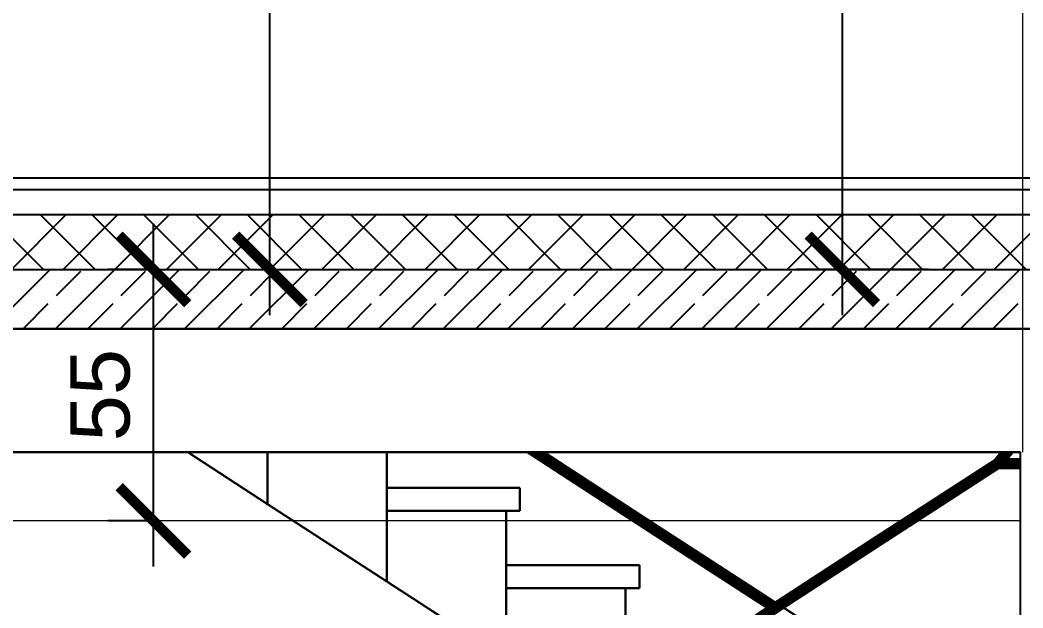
# Model space of a CAD drawing. Header units: millimetres. Extents: x 4647 to 73915, y -13612 to -8141.
# Drawn here: x 17624.8 to 17844.1, y -10862.6 to -10734 of the extents above; entities that cross this region are included whole.
import ezdxf

# ---------------------------------------------------------------- set-up
doc = ezdxf.new("R2010")
doc.units = ezdxf.units.MM
doc.layers.add('a_wymiary', color=250, linetype='Continuous', lineweight=9)
for name, color, linetype in [('Konstrukcja - Ściany zew', 7, 'Continuous'), ('Structural - Bearing', 7, 'Continuous'), ('Structural - Combined', 7, 'Continuous'), ('WIDOK', 7, 'Continuous')]:
    doc.layers.add(name, color=color, linetype=linetype)
doc.styles.get("Standard").update_dxf_attribs({"font": 'arial.ttf'})
doc.dimstyles.new('1-100', dxfattribs={"dimtxt": 13, "dimasz": 15, "dimexe": 10, "dimexo": 20, "dimgap": 5, "dimtad": 1, "dimdec": 1, "dimrnd": 0.5, "dimtxsty": 'Standard', "dimblk": 'ARCHTICK', "dimcen": 0.09, "dimdle": 10, "dimadec": 0, "dimazin": 0, "dimtfac": 1, "dimtdec": 1, "dimtofl": 0, "dimtmove": 0, "dimatfit": 3, "dimfxl": 10, "dimfxlon": 1, "dimtolj": 1, "dimtzin": 0, "dimarcsym": 0})

# ---------------------------------------------------------------- blocks, each defined once
blk = doc.blocks.new('_ArchTick')
at = {"color": 0, "linetype": 'ByBlock', "const_width": 0.15}
blk.add_lwpolyline([(-0.5, -0.5), (0.5, 0.5)], dxfattribs=at)
blk = doc.blocks.new('*D826')
at = {"layer": 'a_wymiary', "color": 0, "lineweight": -2, "transparency": 16777216}
for p, q in [((17804.62, -10798.57), (17804.62, -10578.94)), ((17824.12, -10588.94), (17794.62, -10588.94)), ((17823.47, -10788.57), (17794.62, -10788.57))]:
    blk.add_line(p, q, dxfattribs=at)
at = {"layer": 'DEFPOINTS', "color": 0, "transparency": 16777216}
for p in [(17804.62, -10588.94), (17844.12, -10588.94), (17843.47, -10788.57)]:
    blk.add_point(p, dxfattribs=at)
at = {"layer": 'a_wymiary', "color": 0, "lineweight": -2, "transparency": 16777216, "xscale": 15, "yscale": 15, "zscale": 15}
for p, rotation in [((17804.62, -10588.94), 90), ((17804.62, -10788.57), 270)]:
    blk.add_blockref('_ArchTick', p, dxfattribs=dict(at, rotation=rotation))
at = {"layer": 'a_wymiary', "color": 0, "transparency": 16777216, "insert": (17791.81, -10688.75), "char_height": 13, "attachment_point": 5, "rotation": 90}
blk.add_mtext('\\A1;199,5', dxfattribs=at)
blk = doc.blocks.new('*D827')
at = {"layer": 'a_wymiary', "color": 0, "lineweight": -2, "transparency": 16777216}
for p, q in [((17631.58, -10519.88), (17631.58, -10549.88)), ((17408.55, -10559.88), (17408.55, -10529.88)), ((17641.58, -10539.88), (17398.55, -10539.88))]:
    blk.add_line(p, q, dxfattribs=at)
at = {"layer": 'DEFPOINTS', "color": 0, "transparency": 16777216}
for p in [(17631.58, -10468.57), (17408.55, -10539.88), (17408.55, -10828.57)]:
    blk.add_point(p, dxfattribs=at)
at = {"layer": 'a_wymiary', "color": 0, "lineweight": -2, "transparency": 16777216, "xscale": 15, "yscale": 15, "zscale": 15, "rotation": 180}
blk.add_blockref('_ArchTick', (17408.55, -10539.88), dxfattribs=at)
at = {"layer": 'a_wymiary', "color": 0, "lineweight": -2, "transparency": 16777216, "xscale": 15, "yscale": 15, "zscale": 15}
blk.add_blockref('_ArchTick', (17631.58, -10539.88), dxfattribs=at)
at = {"layer": 'a_wymiary', "color": 0, "transparency": 16777216, "insert": (17520.06, -10528.24), "char_height": 13, "attachment_point": 5}
blk.add_mtext('\\A1;223', dxfattribs=at)
blk = doc.blocks.new('*D833')
at = {"layer": 'a_wymiary', "color": 0, "lineweight": -2, "transparency": 16777216}
for p, q in [((17679.4, -10798.57), (17679.4, -10373.18)), ((17659.4, -10383.18), (17689.4, -10383.18)), ((17659.4, -10788.57), (17689.4, -10788.57))]:
    blk.add_line(p, q, dxfattribs=at)
at = {"layer": 'DEFPOINTS', "color": 0, "transparency": 16777216}
for p in [(17552.63, -10383.18), (17679.4, -10383.18), (17554.97, -10788.57)]:
    blk.add_point(p, dxfattribs=at)
at = {"layer": 'a_wymiary', "color": 0, "lineweight": -2, "transparency": 16777216, "xscale": 15, "yscale": 15, "zscale": 15}
for p, rotation in [((17679.4, -10383.18), 90), ((17679.4, -10788.57), 270)]:
    blk.add_blockref('_ArchTick', p, dxfattribs=dict(at, rotation=rotation))
at = {"layer": 'a_wymiary', "color": 0, "transparency": 16777216, "insert": (17666.59, -10585.87), "char_height": 13, "attachment_point": 5, "rotation": 90}
blk.add_mtext('\\A1;405,5', dxfattribs=at)
blk = doc.blocks.new('*D852')
at = {"layer": 'a_wymiary', "color": 0, "lineweight": -2, "transparency": 16777216}
for p, q in [((17653.93, -10853.57), (17653.93, -10778.57)), ((17653.93, -10788.57), (17643.93, -10788.57)), ((17653.93, -10843.57), (17643.93, -10843.57))]:
    blk.add_line(p, q, dxfattribs=at)
at = {"layer": 'DEFPOINTS', "color": 0, "transparency": 16777216}
for p in [(17653.93, -10788.57), (17661.43, -10788.57), (17661.43, -10843.57)]:
    blk.add_point(p, dxfattribs=at)
at = {"layer": 'a_wymiary', "color": 0, "lineweight": -2, "transparency": 16777216, "xscale": 15, "yscale": 15, "zscale": 15}
for p, rotation in [((17653.93, -10788.57), 90), ((17653.93, -10843.57), 270)]:
    blk.add_blockref('_ArchTick', p, dxfattribs=dict(at, rotation=rotation))
at = {"layer": 'a_wymiary', "color": 0, "transparency": 16777216, "insert": (17642.32, -10816.07), "char_height": 13, "attachment_point": 5, "rotation": 90}
blk.add_mtext('\\A1;55', dxfattribs=at)

msp = doc.modelspace()

# ---------------------------------------------------------------- linework, layer by layer
for p, q in [((17563.74, -10768.57), (17928.56, -10768.57)), ((17843.56, -10801.57), (17408.55, -10801.57)), ((17943.56, -10801.57), (17843.56, -10801.57)), ((17408.55, -10828.57), (17843.56, -10828.57)), ((17661.43, -10828.57), (17570.55, -10828.57)), ((17678.89, -10839.9), (17661.43, -10828.57)), ((17661.43, -10828.57), (17678.89, -10839.9)), ((17678.89, -10828.57), (17661.43, -10828.57)), ((17705, -10828.57), (17678.89, -10828.57)), ((17678.89, -10828.57), (17678.89, -10839.9)), ((17678.89, -10839.9), (17678.89, -10828.57)), ((17735.7, -10828.57), (17705, -10828.57)), ((17705, -10828.57), (17705, -10836.35)), ((17705, -10841.35), (17705, -10828.57)), ((17759.68, -10844.13), (17735.7, -10828.57)), ((17735.7, -10828.57), (17759.68, -10844.13)), ((17735.84, -10828.57), (17735.7, -10828.57)), ((17735.84, -10828.57), (17759.72, -10844.07)), ((17736.24, -10828.57), (17735.84, -10828.57)), ((17759.72, -10844.07), (17735.84, -10828.57)), ((17736.24, -10828.57), (17759.84, -10843.88)), ((17736.83, -10828.57), (17736.24, -10828.57)), ((17759.84, -10843.88), (17736.24, -10828.57)), ((17736.83, -10828.57), (17760.02, -10843.61)), ((17737.54, -10828.57), (17736.83, -10828.57)), ((17760.02, -10843.61), (17736.83, -10828.57)), ((17737.54, -10828.57), (17760.22, -10843.29)), ((17738.24, -10828.57), (17737.54, -10828.57)), ((17760.22, -10843.29), (17737.54, -10828.57)), ((17738.24, -10828.57), (17760.43, -10842.97)), ((17738.84, -10828.57), (17738.24, -10828.57)), ((17760.43, -10842.97), (17738.24, -10828.57)), ((17738.84, -10828.57), (17760.61, -10842.7)), ((17739.23, -10828.57), (17738.84, -10828.57)), ((17760.61, -10842.7), (17738.84, -10828.57)), ((17760.73, -10842.52), (17739.23, -10828.57)), ((17739.23, -10828.57), (17760.73, -10842.52)), ((17739.37, -10828.57), (17739.23, -10828.57)), ((17839.34, -10828.57), (17739.37, -10828.57)), ((17739.37, -10828.57), (17760.77, -10842.45)), ((17760.77, -10842.45), (17739.37, -10828.57)), ((17837.88, -10830.31), (17839.34, -10828.57)), ((17839.34, -10828.57), (17837.88, -10830.31)), ((17837.88, -10830.31), (17839.4, -10828.57)), ((17839.4, -10828.57), (17837.88, -10830.31)), ((17839.47, -10828.57), (17838.11, -10830.17)), ((17838.11, -10830.17), (17839.47, -10828.57)), ((17838.14, -10830.15), (17839.58, -10828.57)), ((17839.58, -10828.57), (17838.14, -10830.15)), ((17839.79, -10828.57), (17838.49, -10830.07)), ((17838.49, -10830.07), (17839.79, -10828.57)), ((17838.52, -10830.07), (17839.93, -10828.57)), ((17839.93, -10828.57), (17838.52, -10830.07)), ((17840.24, -10828.57), (17838.92, -10830.07)), ((17838.92, -10830.07), (17840.24, -10828.57)), ((17838.98, -10830.07), (17840.41, -10828.57)), ((17840.41, -10828.57), (17838.98, -10830.07)), ((17839.4, -10828.57), (17839.34, -10828.57)), ((17839.47, -10828.57), (17839.4, -10828.57)), ((17840.75, -10828.57), (17839.43, -10830.07)), ((17839.43, -10830.07), (17840.75, -10828.57)), ((17839.58, -10828.57), (17839.47, -10828.57)), ((17839.5, -10830.07), (17840.92, -10828.57)), ((17840.92, -10828.57), (17839.5, -10830.07)), ((17839.79, -10828.57), (17839.58, -10828.57)), ((17839.93, -10828.57), (17839.79, -10828.57)), ((17840.24, -10828.57), (17839.93, -10828.57)), ((17841.24, -10828.57), (17839.94, -10830.07)), ((17839.94, -10830.07), (17841.24, -10828.57)), ((17840, -10830.07), (17841.38, -10828.57)), ((17841.38, -10828.57), (17840, -10830.07)), ((17840.41, -10828.57), (17840.24, -10828.57)), ((17841.63, -10828.57), (17840.35, -10830.07)), ((17840.35, -10830.07), (17841.63, -10828.57)), ((17840.38, -10830.07), (17841.7, -10828.57)), ((17841.7, -10828.57), (17840.38, -10830.07)), ((17840.75, -10828.57), (17840.41, -10828.57)), ((17840.6, -10830.07), (17841.86, -10828.57)), ((17841.86, -10828.57), (17840.6, -10830.07)), ((17841.9, -10828.57), (17840.67, -10830.07)), ((17840.67, -10830.07), (17841.9, -10828.57)), ((17840.92, -10828.57), (17840.75, -10828.57)), ((17841.24, -10828.57), (17840.92, -10828.57)), ((17841.38, -10828.57), (17841.24, -10828.57)), ((17841.63, -10828.57), (17841.38, -10828.57)), ((17841.7, -10828.57), (17841.63, -10828.57)), ((17841.86, -10828.57), (17841.7, -10828.57)), ((17841.9, -10828.57), (17841.86, -10828.57)), ((17843.56, -10828.57), (17841.9, -10828.57)), ((17843.56, -10830.07), (17843.56, -10828.57)), ((17838.26, -10830.07), (17811.9, -10847.17)), ((17811.9, -10847.17), (17837.88, -10830.31)), ((17811.94, -10847.24), (17838.28, -10830.14)), ((17838.28, -10830.14), (17811.94, -10847.24)), ((17812.06, -10847.42), (17838.35, -10830.36)), ((17838.35, -10830.36), (17812.06, -10847.42)), ((17812.24, -10847.69), (17838.44, -10830.69)), ((17838.44, -10830.69), (17812.24, -10847.69)), ((17812.45, -10848.01), (17838.56, -10831.07)), ((17838.56, -10831.07), (17812.45, -10848.01)), ((17812.66, -10848.33), (17838.67, -10831.45)), ((17838.67, -10831.45), (17812.66, -10848.33)), ((17812.83, -10848.61), (17838.77, -10831.78)), ((17838.77, -10831.78), (17812.83, -10848.61)), ((17812.95, -10848.79), (17838.83, -10831.99)), ((17838.83, -10831.99), (17812.95, -10848.79)), ((17838.85, -10832.07), (17812.99, -10848.85)), ((17812.99, -10848.85), (17838.85, -10832.07)), ((17837.88, -10830.31), (17838.11, -10830.17)), ((17838.11, -10830.17), (17838.14, -10830.15)), ((17838.14, -10830.15), (17838.26, -10830.07)), ((17838.26, -10830.07), (17838.28, -10830.14)), ((17843.56, -10830.07), (17838.26, -10830.07)), ((17838.28, -10830.14), (17838.26, -10830.07)), ((17838.26, -10830.07), (17838.49, -10830.07)), ((17838.28, -10830.14), (17843.56, -10830.14)), ((17838.28, -10830.14), (17838.35, -10830.36)), ((17843.56, -10830.14), (17838.28, -10830.14)), ((17838.35, -10830.36), (17838.28, -10830.14)), ((17838.35, -10830.36), (17843.56, -10830.36)), ((17838.35, -10830.36), (17838.44, -10830.69)), ((17843.56, -10830.36), (17838.35, -10830.36)), ((17838.44, -10830.69), (17838.35, -10830.36)), ((17838.44, -10830.69), (17843.56, -10830.69)), ((17838.44, -10830.69), (17838.56, -10831.07)), ((17843.56, -10830.69), (17838.44, -10830.69)), ((17838.56, -10831.07), (17838.44, -10830.69)), ((17838.49, -10830.07), (17838.52, -10830.07)), ((17838.52, -10830.07), (17838.92, -10830.07)), ((17838.56, -10831.07), (17843.56, -10831.07)), ((17838.56, -10831.07), (17838.67, -10831.45)), ((17843.56, -10831.07), (17838.56, -10831.07)), ((17838.67, -10831.45), (17838.56, -10831.07)), ((17838.67, -10831.45), (17843.56, -10831.45)), ((17838.67, -10831.45), (17838.77, -10831.78)), ((17843.56, -10831.45), (17838.67, -10831.45)), ((17838.77, -10831.78), (17838.67, -10831.45)), ((17838.77, -10831.78), (17843.56, -10831.78)), ((17838.77, -10831.78), (17838.83, -10831.99)), ((17843.56, -10831.78), (17838.77, -10831.78)), ((17838.83, -10831.99), (17838.77, -10831.78)), ((17838.83, -10831.99), (17843.56, -10831.99)), ((17838.83, -10831.99), (17838.85, -10832.07)), ((17843.56, -10831.99), (17838.83, -10831.99)), ((17838.85, -10832.07), (17838.83, -10831.99)), ((17843.56, -10832.07), (17838.85, -10832.07)), ((17838.85, -10832.07), (17843.56, -10832.07)), ((17838.92, -10830.07), (17838.98, -10830.07)), ((17838.98, -10830.07), (17839.43, -10830.07)), ((17839.43, -10830.07), (17839.5, -10830.07)), ((17839.5, -10830.07), (17839.94, -10830.07)), ((17839.94, -10830.07), (17840, -10830.07)), ((17840, -10830.07), (17840.35, -10830.07)), ((17840.35, -10830.07), (17840.38, -10830.07)), ((17840.38, -10830.07), (17840.6, -10830.07)), ((17840.6, -10830.07), (17840.67, -10830.07)), ((17840.67, -10830.07), (17843.56, -10830.07)), ((17843.56, -10830.14), (17843.56, -10830.07)), ((17843.56, -10830.36), (17843.56, -10830.14)), ((17843.56, -10830.69), (17843.56, -10830.36)), ((17843.56, -10831.07), (17843.56, -10830.69)), ((17843.56, -10831.45), (17843.56, -10831.07)), ((17843.56, -10831.78), (17843.56, -10831.45)), ((17843.56, -10831.99), (17843.56, -10831.78)), ((17843.56, -10832.07), (17843.56, -10831.99)), ((17843.56, -10896.18), (17843.56, -10832.07)), ((17705, -10836.35), (17734.11, -10836.35)), ((17734.11, -10836.35), (17705, -10836.35)), ((17705, -10836.35), (17705, -10841.35)), ((17734.11, -10836.35), (17734.11, -10841.35)), ((17734.11, -10841.35), (17734.11, -10836.35)), ((17705, -10856.84), (17678.89, -10839.9)), ((17678.89, -10839.9), (17705, -10856.84)), ((17705, -10841.35), (17734.11, -10841.35)), ((17731.11, -10841.35), (17705, -10841.35)), ((17705, -10841.35), (17705, -10856.84)), ((17705, -10856.84), (17705, -10841.35)), ((17734.11, -10841.35), (17731.11, -10841.35)), ((17731.11, -10841.35), (17731.11, -10853.29)), ((17731.11, -10858.29), (17731.11, -10841.35)), ((17760.43, -10842.97), (17760.22, -10843.29)), ((17760.22, -10843.29), (17760.43, -10842.97)), ((17760.61, -10842.7), (17760.43, -10842.97)), ((17760.43, -10842.97), (17760.61, -10842.7)), ((17760.43, -10842.97), (17786.54, -10859.91)), ((17786.54, -10859.91), (17760.43, -10842.97)), ((17760.73, -10842.52), (17760.61, -10842.7)), ((17760.61, -10842.7), (17760.73, -10842.52)), ((17760.61, -10842.7), (17786.72, -10859.64)), ((17786.72, -10859.64), (17760.61, -10842.7)), ((17760.77, -10842.45), (17760.73, -10842.52)), ((17760.73, -10842.52), (17760.77, -10842.45)), ((17786.84, -10859.46), (17760.73, -10842.52)), ((17760.73, -10842.52), (17786.84, -10859.46)), ((17760.77, -10842.45), (17789.97, -10861.4)), ((17786.88, -10859.4), (17760.77, -10842.45)), ((17759.72, -10844.07), (17759.68, -10844.13)), ((17759.68, -10844.13), (17759.72, -10844.07)), ((17788.14, -10862.6), (17759.68, -10844.13)), ((17759.68, -10844.13), (17785.79, -10861.07)), ((17759.84, -10843.88), (17759.72, -10844.07)), ((17759.72, -10844.07), (17759.84, -10843.88)), ((17759.72, -10844.07), (17785.83, -10861.01)), ((17785.83, -10861.01), (17759.72, -10844.07)), ((17760.02, -10843.61), (17759.84, -10843.88)), ((17759.84, -10843.88), (17760.02, -10843.61)), ((17759.84, -10843.88), (17785.95, -10860.83)), ((17785.95, -10860.83), (17759.84, -10843.88)), ((17760.22, -10843.29), (17760.02, -10843.61)), ((17760.02, -10843.61), (17760.22, -10843.29)), ((17760.02, -10843.61), (17786.13, -10860.56)), ((17786.13, -10860.56), (17760.02, -10843.61)), ((17760.22, -10843.29), (17786.34, -10860.24)), ((17786.34, -10860.24), (17760.22, -10843.29)), ((17811.9, -10847.17), (17785.79, -10864.12)), ((17785.83, -10864.18), (17811.94, -10847.24)), ((17811.94, -10847.24), (17785.83, -10864.18)), ((17785.95, -10864.36), (17812.06, -10847.42)), ((17812.06, -10847.42), (17785.95, -10864.36)), ((17789.97, -10861.4), (17811.9, -10847.17)), ((17811.9, -10847.17), (17811.94, -10847.24)), ((17811.94, -10847.24), (17811.9, -10847.17)), ((17811.94, -10847.24), (17812.06, -10847.42)), ((17812.06, -10847.42), (17811.94, -10847.24)), ((17812.06, -10847.42), (17812.24, -10847.69)), ((17812.24, -10847.69), (17812.06, -10847.42)), ((17786.13, -10864.64), (17812.24, -10847.69)), ((17812.24, -10847.69), (17786.13, -10864.64)), ((17786.34, -10864.96), (17812.45, -10848.01)), ((17812.45, -10848.01), (17786.34, -10864.96)), ((17786.54, -10865.28), (17812.66, -10848.33)), ((17812.66, -10848.33), (17786.54, -10865.28)), ((17786.72, -10865.55), (17812.83, -10848.61)), ((17812.83, -10848.61), (17786.72, -10865.55)), ((17786.84, -10865.73), (17812.95, -10848.79)), ((17812.95, -10848.79), (17786.84, -10865.73)), ((17786.88, -10865.8), (17812.99, -10848.85)), ((17812.99, -10848.85), (17791.81, -10862.6)), ((17812.24, -10847.69), (17812.45, -10848.01)), ((17812.45, -10848.01), (17812.24, -10847.69)), ((17812.45, -10848.01), (17812.66, -10848.33)), ((17812.66, -10848.33), (17812.45, -10848.01)), ((17812.66, -10848.33), (17812.83, -10848.61)), ((17812.83, -10848.61), (17812.66, -10848.33)), ((17812.83, -10848.61), (17812.95, -10848.79)), ((17812.95, -10848.79), (17812.83, -10848.61)), ((17812.95, -10848.79), (17812.99, -10848.85)), ((17812.99, -10848.85), (17812.95, -10848.79)), ((17731.11, -10853.29), (17760.22, -10853.29)), ((17760.22, -10853.29), (17731.11, -10853.29)), ((17731.11, -10853.29), (17731.11, -10858.29)), ((17760.22, -10853.29), (17760.22, -10858.29)), ((17760.22, -10858.29), (17760.22, -10853.29)), ((17731.11, -10873.79), (17705, -10856.84)), ((17705, -10856.84), (17731.11, -10873.79)), ((17731.11, -10858.29), (17760.22, -10858.29)), ((17757.22, -10858.29), (17731.11, -10858.29)), ((17731.11, -10858.29), (17731.11, -10873.79)), ((17731.11, -10873.79), (17731.11, -10858.29)), ((17760.22, -10858.29), (17757.22, -10858.29)), ((17757.22, -10858.29), (17757.22, -10870.24)), ((17757.22, -10875.24), (17757.22, -10858.29)), ((17786.13, -10860.56), (17785.95, -10860.83)), ((17785.95, -10860.83), (17786.13, -10860.56)), ((17786.34, -10860.24), (17786.13, -10860.56)), ((17786.13, -10860.56), (17786.34, -10860.24)), ((17786.13, -10860.56), (17788.7, -10862.23)), ((17788.7, -10862.23), (17786.13, -10860.56)), ((17786.54, -10859.91), (17786.34, -10860.24)), ((17786.34, -10860.24), (17786.54, -10859.91)), ((17786.34, -10860.24), (17789.06, -10862)), ((17789.06, -10862), (17786.34, -10860.24)), ((17786.72, -10859.64), (17786.54, -10859.91)), ((17786.54, -10859.91), (17786.72, -10859.64)), ((17786.54, -10859.91), (17789.41, -10861.77)), ((17789.41, -10861.77), (17786.54, -10859.91)), ((17786.84, -10859.46), (17786.72, -10859.64)), ((17786.72, -10859.64), (17786.84, -10859.46)), ((17786.72, -10859.64), (17789.71, -10861.58)), ((17789.71, -10861.58), (17786.72, -10859.64)), ((17786.88, -10859.4), (17786.84, -10859.46)), ((17786.84, -10859.46), (17786.88, -10859.4)), ((17789.9, -10861.45), (17786.84, -10859.46)), ((17786.84, -10859.46), (17789.9, -10861.45)), ((17789.97, -10861.4), (17786.88, -10859.4)), ((17776.37, -10870.24), (17788.14, -10862.6)), ((17785.83, -10861.01), (17785.79, -10861.07)), ((17785.79, -10861.07), (17785.83, -10861.01)), ((17785.79, -10861.07), (17788.14, -10862.6)), ((17785.95, -10860.83), (17785.83, -10861.01)), ((17785.83, -10861.01), (17785.95, -10860.83)), ((17785.83, -10861.01), (17788.21, -10862.55)), ((17788.21, -10862.55), (17785.83, -10861.01)), ((17785.95, -10860.83), (17788.41, -10862.42)), ((17788.41, -10862.42), (17785.95, -10860.83)), ((17788.14, -10862.6), (17788.21, -10862.55)), ((17788.21, -10862.55), (17788.41, -10862.42)), ((17788.41, -10862.42), (17788.7, -10862.23)), ((17788.7, -10862.23), (17789.06, -10862)), ((17789.06, -10862), (17789.41, -10861.77)), ((17789.41, -10861.77), (17789.71, -10861.58)), ((17789.71, -10861.58), (17789.9, -10861.45)), ((17789.9, -10861.45), (17789.97, -10861.4)), ((17791.81, -10862.6), (17791.74, -10862.64)), ((17791.81, -10862.6), (17812.99, -10876.34)), ((17812.99, -10876.34), (17791.81, -10862.6))]:
    msp.add_line(p, q)
at = {"layer": 'a_wymiary'}
msp.add_line((17844.12, -10828.57), (17844.12, -10519.07), dxfattribs=at)
at = {"layer": 'Konstrukcja - Ściany zew', "color": 251, "lineweight": 15}
for p, q in [((17661.43, -10828.57), (17678.89, -10839.9)), ((17678.89, -10839.9), (17705, -10856.84)), ((17705, -10856.84), (17731.11, -10873.79))]:
    msp.add_line(p, q, dxfattribs=at)
at = {"layer": 'Structural - Bearing', "color": 132, "lineweight": 20}
for p, q in [((17843.56, -10828.57), (17843.56, -11073.57)), ((17843.56, -10843.57), (17408.55, -10843.57))]:
    msp.add_line(p, q, dxfattribs=at)
at = {"layer": 'Structural - Combined', "color": 134, "lineweight": 18}
for p, q in [((17705, -10841.35), (17705, -10828.57)), ((17731.11, -10841.35), (17705, -10841.35)), ((17731.11, -10858.29), (17731.11, -10841.35)), ((17757.22, -10858.29), (17731.11, -10858.29)), ((17757.22, -10875.24), (17757.22, -10858.29))]:
    msp.add_line(p, q, dxfattribs=at)
at = {"layer": 'Structural - Combined', "color": 161, "lineweight": 25}
for p, q in [((17759.68, -10844.13), (17735.7, -10828.57)), ((17760.77, -10842.45), (17739.37, -10828.57)), ((17839.34, -10828.57), (17837.88, -10830.31)), ((17841.86, -10828.57), (17840.6, -10830.07)), ((17841.9, -10828.57), (17840.67, -10830.07)), ((17838.26, -10830.07), (17811.9, -10847.17)), ((17838.85, -10832.07), (17812.99, -10848.85)), ((17838.26, -10830.07), (17838.28, -10830.14)), ((17843.56, -10830.07), (17838.26, -10830.07)), ((17838.28, -10830.14), (17838.35, -10830.36)), ((17838.35, -10830.36), (17838.44, -10830.69)), ((17838.67, -10831.45), (17838.77, -10831.78)), ((17838.77, -10831.78), (17838.83, -10831.99)), ((17838.83, -10831.99), (17838.85, -10832.07)), ((17843.56, -10832.07), (17838.85, -10832.07)), ((17786.88, -10859.4), (17760.77, -10842.45)), ((17785.79, -10861.07), (17759.68, -10844.13)), ((17811.9, -10847.17), (17785.79, -10864.12)), ((17812.99, -10848.85), (17786.88, -10865.8)), ((17789.97, -10861.4), (17786.88, -10859.4)), ((17788.14, -10862.6), (17785.79, -10861.07)), ((17812.99, -10876.34), (17791.81, -10862.6))]:
    msp.add_line(p, q, dxfattribs=at)
at = {"layer": 'Structural - Combined'}
for p, q in [((17734.11, -10836.35), (17705, -10836.35)), ((17734.11, -10841.35), (17734.11, -10836.35)), ((17734.11, -10841.35), (17731.11, -10841.35)), ((17760.22, -10853.29), (17731.11, -10853.29)), ((17760.22, -10858.29), (17760.22, -10853.29)), ((17760.22, -10858.29), (17757.22, -10858.29))]:
    msp.add_line(p, q, dxfattribs=at)
at = {"layer": 'WIDOK'}
for p, q in [((17023.56, -10768.57), (17943.56, -10768.57)), ((17023.56, -10771.07), (17943.56, -10771.07)), ((17023.56, -10771.07), (17943.56, -10771.07)), ((17023.56, -10776.57), (17943.56, -10776.57)), ((17023.56, -10776.57), (17943.56, -10776.57)), ((17023.56, -10788.57), (17943.56, -10788.57)), ((17023.56, -10788.57), (17943.56, -10788.57)), ((17023.56, -10801.57), (17943.56, -10801.57))]:
    msp.add_line(p, q, dxfattribs=at)
at = {"layer": 'WIDOK', "linetype": 'Continuous'}
for p, q in [((17629.85, -10788.57), (17617.85, -10776.57)), ((17622.85, -10788.57), (17634.85, -10776.57)), ((17641.16, -10788.57), (17629.16, -10776.57)), ((17634.16, -10788.57), (17646.16, -10776.57)), ((17652.48, -10788.57), (17640.48, -10776.57)), ((17645.48, -10788.57), (17657.48, -10776.57)), ((17663.79, -10788.57), (17651.79, -10776.57)), ((17656.79, -10788.57), (17668.79, -10776.57)), ((17675.1, -10788.57), (17663.1, -10776.57)), ((17668.1, -10788.57), (17680.1, -10776.57)), ((17686.42, -10788.57), (17674.42, -10776.57)), ((17679.42, -10788.57), (17691.42, -10776.57)), ((17697.73, -10788.57), (17685.73, -10776.57)), ((17690.73, -10788.57), (17702.73, -10776.57)), ((17709.04, -10788.57), (17697.04, -10776.57)), ((17702.05, -10788.57), (17714.05, -10776.57)), ((17720.36, -10788.57), (17708.36, -10776.57)), ((17713.36, -10788.57), (17725.36, -10776.57)), ((17731.67, -10788.57), (17719.67, -10776.57)), ((17724.67, -10788.57), (17736.67, -10776.57)), ((17742.99, -10788.57), (17730.99, -10776.57)), ((17735.99, -10788.57), (17747.99, -10776.57)), ((17754.3, -10788.57), (17742.3, -10776.57)), ((17747.3, -10788.57), (17759.3, -10776.57)), ((17765.61, -10788.57), (17753.61, -10776.57)), ((17758.61, -10788.57), (17770.61, -10776.57)), ((17776.93, -10788.57), (17764.93, -10776.57)), ((17769.93, -10788.57), (17781.93, -10776.57)), ((17788.24, -10788.57), (17776.24, -10776.57)), ((17781.24, -10788.57), (17793.24, -10776.57)), ((17799.55, -10788.57), (17787.55, -10776.57)), ((17792.55, -10788.57), (17804.55, -10776.57)), ((17810.87, -10788.57), (17798.87, -10776.57)), ((17803.87, -10788.57), (17815.87, -10776.57)), ((17822.18, -10788.57), (17810.18, -10776.57)), ((17815.18, -10788.57), (17827.18, -10776.57)), ((17833.5, -10788.57), (17821.5, -10776.57)), ((17826.5, -10788.57), (17838.5, -10776.57)), ((17844.81, -10788.57), (17832.81, -10776.57)), ((17837.81, -10788.57), (17849.81, -10776.57)), ((17618.33, -10801.57), (17631.33, -10788.57)), ((17632.48, -10801.57), (17645.48, -10788.57)), ((17632.71, -10794.26), (17638.02, -10788.96)), ((17646.62, -10801.57), (17659.62, -10788.57)), ((17646.85, -10794.26), (17652.16, -10788.96)), ((17660.76, -10801.57), (17673.76, -10788.57)), ((17661, -10794.26), (17666.3, -10788.96)), ((17674.9, -10801.57), (17687.9, -10788.57)), ((17675.14, -10794.26), (17680.44, -10788.96)), ((17689.05, -10801.57), (17702.05, -10788.57)), ((17689.28, -10794.26), (17694.58, -10788.96)), ((17703.19, -10801.57), (17716.19, -10788.57)), ((17703.42, -10794.26), (17708.73, -10788.96)), ((17717.33, -10801.57), (17730.33, -10788.57)), ((17717.57, -10794.26), (17722.87, -10788.96)), ((17731.47, -10801.57), (17744.47, -10788.57)), ((17731.71, -10794.26), (17737.01, -10788.96)), ((17745.61, -10801.57), (17758.61, -10788.57)), ((17745.85, -10794.26), (17751.15, -10788.96)), ((17759.76, -10801.57), (17772.76, -10788.57)), ((17759.99, -10794.26), (17765.3, -10788.96)), ((17773.9, -10801.57), (17786.9, -10788.57)), ((17774.13, -10794.26), (17779.44, -10788.96)), ((17788.04, -10801.57), (17801.04, -10788.57)), ((17788.28, -10794.26), (17793.58, -10788.96)), ((17802.18, -10801.57), (17815.18, -10788.57)), ((17802.42, -10794.26), (17807.72, -10788.96)), ((17816.32, -10801.57), (17829.32, -10788.57)), ((17816.56, -10794.26), (17821.86, -10788.96)), ((17830.47, -10801.57), (17843.47, -10788.57)), ((17830.7, -10794.26), (17836.01, -10788.96)), ((17625.64, -10801.33), (17630.94, -10796.03)), ((17639.78, -10801.33), (17645.09, -10796.03)), ((17653.93, -10801.33), (17659.23, -10796.03)), ((17668.07, -10801.33), (17673.37, -10796.03)), ((17682.21, -10801.33), (17687.51, -10796.03)), ((17696.35, -10801.33), (17701.66, -10796.03)), ((17710.49, -10801.33), (17715.8, -10796.03)), ((17724.64, -10801.33), (17729.94, -10796.03)), ((17738.78, -10801.33), (17744.08, -10796.03)), ((17752.92, -10801.33), (17758.22, -10796.03)), ((17767.06, -10801.33), (17772.37, -10796.03)), ((17781.21, -10801.33), (17786.51, -10796.03)), ((17795.35, -10801.33), (17800.65, -10796.03)), ((17809.49, -10801.33), (17814.79, -10796.03)), ((17823.63, -10801.33), (17828.93, -10796.03)), ((17837.77, -10801.33), (17843.08, -10796.03))]:
    msp.add_line(p, q, dxfattribs=at)

# ---------------------------------------------------------------- dimensions: what is measured, and where the dimension line sits
at = {"layer": 'a_wymiary'}
for base, p1, p2, picture, middle in [((17679.4, -10383.18), (17554.97, -10788.57), (17552.63, -10383.18), '*D833', (17666.59, -10585.87)), ((17804.62, -10588.94), (17843.47, -10788.57), (17844.12, -10588.94), '*D826', (17791.81, -10688.75)), ((17653.93, -10788.57), (17661.43, -10843.57), (17661.43, -10788.57), '*D852', (17642.32, -10816.07))]:
    dim = msp.add_linear_dim(base=base, p1=p1, p2=p2, angle=90, dimstyle='1-100', override={"dimfxl": 20}, dxfattribs=at)
    dim.commit()
    dim.dimension.update_dxf_attribs({"geometry": picture, "text_midpoint": middle})
dim = msp.add_linear_dim(base=(17408.55, -10539.88), p1=(17631.58, -10468.57), p2=(17408.55, -10828.57), dimstyle='1-100', override={"dimfxl": 20}, dxfattribs=at)
dim.commit()
dim.dimension.update_dxf_attribs({"geometry": '*D827', "text_midpoint": (17520.06, -10539.88), "dimtype": 160})

doc.saveas('drawing.dxf')
